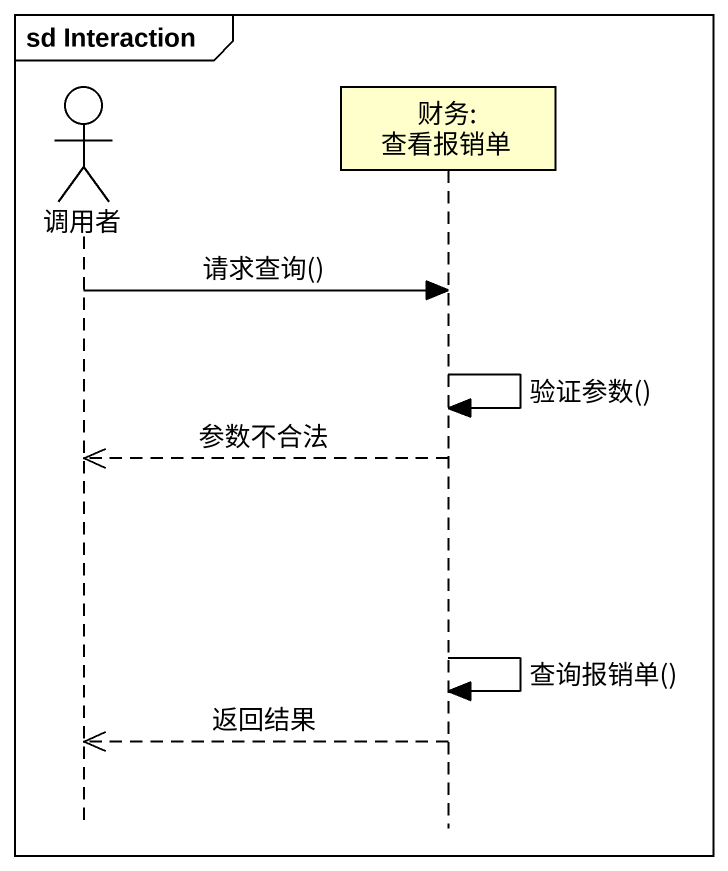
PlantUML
@startuml
mainframe sd Interaction
hide footbox
actor 调用者
participant "财务: 查看报销单" as 财务_查看报销单

调用者 -> 财务_查看报销单 : 请求查询()
财务_查看报销单 -> 财务_查看报销单 : 验证参数()
财务_查看报销单 -->> 调用者 : 参数不合法
财务_查看报销单 -> 财务_查看报销单 : 查询报销单()
财务_查看报销单 -->> 调用者 : 返回结果
@enduml
